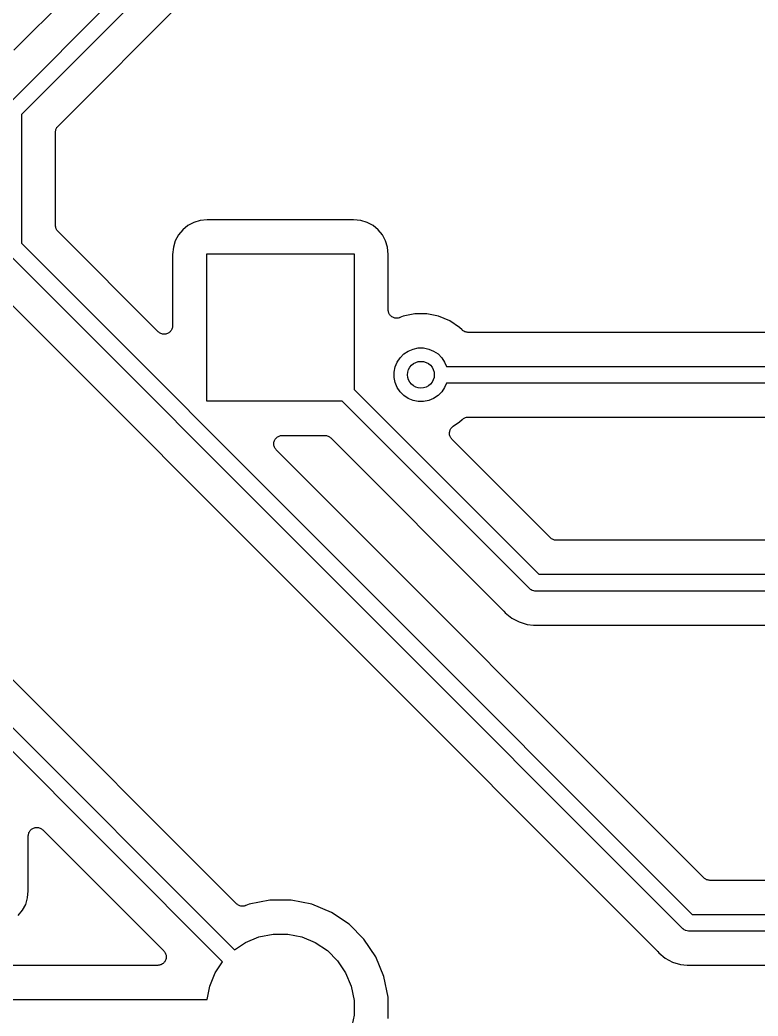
# Model space of a CAD drawing. Extents: x 19 to 115, y -142 to -17.
# Drawn here: x 26.59 to 37.62, y -96.64 to -81.76 of the extents above; entities that cross this region are included whole.
import ezdxf

# ---------------------------------------------------------------- set-up
doc = ezdxf.new("R2010")
doc.units = 0
doc.layers.add('BLACK', color=7, linetype='CONTINUOUS')

msp = doc.modelspace()

# ---------------------------------------------------------------- linework, layer by layer
at = {"layer": 'BLACK', "linetype": 'CONTINUOUS'}
for p, q in [((26.4075, -83.0257), (31.7103, -77.7229)), ((31.8871, -77.8997), (26.61, -83.1768)), ((27.1552, -83.35), (31.9313, -78.5739)), ((29.91, -78.8048), (26.497, -82.2178)), ((26.61, -83.1768), (26.61, -83.2739)), ((26.61, -83.2739), (26.6106, -83.28)), ((26.6106, -83.28), (26.61, -83.2861)), ((26.61, -83.2861), (26.61, -85.0982)), ((27.118, -83.438), (27.1193, -83.4264)), ((27.118, -83.4393), (27.118, -83.438)), ((27.118, -83.4394), (27.118, -83.4393)), ((27.118, -83.4398), (27.118, -83.4394)), ((27.118, -83.4394), (27.118, -83.4394)), ((27.118, -84.8352), (27.118, -83.4398)), ((27.1193, -83.4264), (27.1205, -83.4147)), ((27.1205, -83.4147), (27.1207, -83.4141)), ((27.1207, -83.4141), (27.1208, -83.4134)), ((27.1208, -83.4134), (27.1243, -83.4022)), ((27.1243, -83.4022), (27.1278, -83.391)), ((27.1278, -83.391), (27.1281, -83.3904)), ((27.1281, -83.3904), (27.1283, -83.3898)), ((27.1283, -83.3898), (27.1339, -83.3795)), ((27.1339, -83.3795), (27.1395, -83.3692)), ((27.1395, -83.3692), (27.1399, -83.3686)), ((27.1399, -83.3686), (27.1402, -83.368)), ((27.1402, -83.368), (27.1477, -83.3591)), ((27.1477, -83.3591), (27.1552, -83.35)), ((29.1847, -84.7884), (29.0964, -84.8356)), ((29.2804, -84.7594), (29.1847, -84.7884)), ((29.3862, -84.7489), (29.2804, -84.7594)), ((31.5738, -84.7489), (29.3862, -84.7489)), ((31.6796, -84.7593), (31.5738, -84.7489)), ((31.7753, -84.7884), (31.6796, -84.7593)), ((31.8636, -84.8356), (31.7753, -84.7884)), ((27.1191, -84.8469), (27.118, -84.8352)), ((27.1202, -84.8586), (27.1191, -84.8469)), ((27.1204, -84.8592), (27.1202, -84.8586)), ((27.1204, -84.8599), (27.1204, -84.8592)), ((27.1238, -84.8711), (27.1204, -84.8599)), ((27.1271, -84.8824), (27.1238, -84.8711)), ((27.1274, -84.883), (27.1271, -84.8824)), ((27.1276, -84.8836), (27.1274, -84.883)), ((27.1331, -84.8939), (27.1276, -84.8836)), ((27.1385, -84.9044), (27.1331, -84.8939)), ((27.1389, -84.9049), (27.1385, -84.9044)), ((27.1392, -84.9055), (27.1389, -84.9049)), ((27.1466, -84.9146), (27.1392, -84.9055)), ((27.154, -84.9237), (27.1466, -84.9146)), ((27.1549, -84.9247), (27.154, -84.9237)), ((27.1552, -84.925), (27.1549, -84.9247)), ((27.1549, -84.9247), (27.1549, -84.9247)), ((27.1549, -84.9247), (27.1549, -84.9247)), ((28.6521, -86.4219), (27.1552, -84.925)), ((29.0191, -84.8991), (28.9556, -84.9764)), ((29.0964, -84.8356), (29.0191, -84.8991)), ((31.9409, -84.8991), (31.8636, -84.8356)), ((32.0044, -84.9764), (31.9409, -84.8991)), ((26.61, -85.0982), (36.6368, -95.125)), ((28.9084, -85.0647), (28.8793, -85.1604)), ((28.9556, -84.9764), (28.9084, -85.0647)), ((32.0516, -85.0647), (32.0044, -84.9764)), ((32.0806, -85.1604), (32.0516, -85.0647)), ((36.4923, -95.334), (26.401, -85.2427)), ((28.8793, -85.1604), (28.8689, -85.2662)), ((32.0911, -85.2662), (32.0806, -85.1604)), ((28.8689, -85.2662), (28.8689, -86.3321)), ((29.38, -87.46), (29.38, -85.26)), ((29.38, -85.26), (31.58, -85.26)), ((31.58, -85.26), (31.58, -87.2832)), ((32.0911, -86.0944), (32.0911, -85.2662)), ((26.2098, -85.77), (36.111, -95.6712)), ((32.0922, -86.1064), (32.0911, -86.0944)), ((32.0934, -86.1184), (32.0922, -86.1064)), ((32.0935, -86.1187), (32.0934, -86.1184)), ((32.0935, -86.1191), (32.0935, -86.1187)), ((32.097, -86.1306), (32.0935, -86.1191)), ((32.1004, -86.1422), (32.097, -86.1306)), ((32.1006, -86.1425), (32.1004, -86.1422)), ((32.1007, -86.1428), (32.1006, -86.1425)), ((32.1064, -86.1535), (32.1007, -86.1428)), ((32.1119, -86.1641), (32.1064, -86.1535)), ((32.1121, -86.1644), (32.1119, -86.1641)), ((32.1123, -86.1647), (32.1121, -86.1644)), ((32.12, -86.1741), (32.1123, -86.1647)), ((32.1275, -86.1834), (32.12, -86.1741)), ((32.1277, -86.1836), (32.1275, -86.1834)), ((32.128, -86.1839), (32.1277, -86.1836)), ((32.1372, -86.1915), (32.128, -86.1839)), ((32.1465, -86.1993), (32.1372, -86.1915)), ((32.1468, -86.1995), (32.1465, -86.1993)), ((32.1471, -86.1997), (32.1468, -86.1995)), ((32.1576, -86.2054), (32.1471, -86.1997)), ((32.1682, -86.2112), (32.1576, -86.2054)), ((32.1686, -86.2113), (32.1682, -86.2112)), ((32.1689, -86.2115), (32.1686, -86.2113)), ((32.1805, -86.2151), (32.1689, -86.2115)), ((32.1919, -86.2187), (32.1805, -86.2151)), ((32.1922, -86.2187), (32.1919, -86.2187)), ((32.1925, -86.2188), (32.1922, -86.2187)), ((32.2046, -86.2201), (32.1925, -86.2188)), ((32.2165, -86.2214), (32.2046, -86.2201)), ((32.2169, -86.2214), (32.2165, -86.2214)), ((32.2172, -86.2214), (32.2169, -86.2214)), ((32.2291, -86.2203), (32.2172, -86.2214)), ((32.2412, -86.2193), (32.2291, -86.2203)), ((32.2415, -86.2192), (32.2412, -86.2193)), ((32.2419, -86.2191), (32.2415, -86.2192)), ((32.2533, -86.2158), (32.2419, -86.2191)), ((32.265, -86.2124), (32.2533, -86.2158)), ((32.2656, -86.2121), (32.265, -86.2124)), ((32.2657, -86.2121), (32.2656, -86.2121)), ((32.2656, -86.2121), (32.2656, -86.2121)), ((32.2667, -86.2117), (32.2657, -86.2121)), ((32.3154, -86.1916), (32.2667, -86.2117)), ((32.4908, -86.1567), (32.3154, -86.1916)), ((32.6696, -86.1567), (32.4908, -86.1567)), ((32.8451, -86.1916), (32.6696, -86.1567)), ((33.0103, -86.26), (32.8451, -86.1916)), ((33.159, -86.3594), (33.0103, -86.26)), ((28.6615, -86.4296), (28.6521, -86.4219)), ((28.6709, -86.4374), (28.6615, -86.4296)), ((28.6711, -86.4375), (28.6709, -86.4374)), ((28.6713, -86.4377), (28.6711, -86.4375)), ((28.6819, -86.4434), (28.6713, -86.4377)), ((28.6927, -86.4492), (28.6819, -86.4434)), ((28.6929, -86.4493), (28.6927, -86.4492)), ((28.6931, -86.4494), (28.6929, -86.4493)), ((28.7046, -86.4529), (28.6931, -86.4494)), ((28.7895, -86.4499), (28.7778, -86.4533)), ((28.7897, -86.4498), (28.7895, -86.4499)), ((28.7899, -86.4497), (28.7897, -86.4498)), ((28.8006, -86.4441), (28.7899, -86.4497)), ((28.8115, -86.4384), (28.8006, -86.4441)), ((28.8116, -86.4383), (28.8115, -86.4384)), ((28.8118, -86.4382), (28.8116, -86.4383)), ((28.8212, -86.4306), (28.8118, -86.4382)), ((28.8308, -86.4229), (28.8212, -86.4306)), ((28.8309, -86.4227), (28.8308, -86.4229)), ((28.8311, -86.4226), (28.8309, -86.4227)), ((28.8388, -86.4134), (28.8311, -86.4226)), ((28.8467, -86.4039), (28.8388, -86.4134)), ((28.8468, -86.4037), (28.8467, -86.4039)), ((28.847, -86.4035), (28.8468, -86.4037)), ((28.8527, -86.393), (28.847, -86.4035)), ((28.8587, -86.3822), (28.8527, -86.393)), ((28.8588, -86.3818), (28.8587, -86.3819)), ((28.8587, -86.3819), (28.8587, -86.3822)), ((28.8625, -86.3702), (28.8588, -86.3818)), ((28.8662, -86.3585), (28.8625, -86.3702)), ((28.8675, -86.3461), (28.8662, -86.3581)), ((28.8662, -86.3581), (28.8662, -86.3583)), ((28.8662, -86.3583), (28.8662, -86.3585)), ((28.8689, -86.3339), (28.8675, -86.3461)), ((28.8689, -86.3321), (28.8689, -86.3334)), ((28.8689, -86.3334), (28.8689, -86.3335)), ((28.8689, -86.3335), (28.8689, -86.3335)), ((28.8689, -86.3335), (28.8689, -86.3339)), ((33.1941, -86.3945), (33.159, -86.3594)), ((33.2032, -86.4019), (33.1941, -86.3945)), ((33.2122, -86.4094), (33.2032, -86.4019)), ((33.2128, -86.4098), (33.2122, -86.4094)), ((33.2133, -86.4102), (33.2128, -86.4098)), ((33.2236, -86.4157), (33.2133, -86.4102)), ((33.2339, -86.4214), (33.2236, -86.4157)), ((33.2345, -86.4216), (33.2339, -86.4214)), ((33.2351, -86.4219), (33.2345, -86.4216)), ((33.2463, -86.4253), (33.2351, -86.4219)), ((33.2575, -86.4289), (33.2463, -86.4253)), ((33.2582, -86.429), (33.2575, -86.4289)), ((33.2588, -86.4292), (33.2582, -86.429)), ((33.2704, -86.4303), (33.2588, -86.4292)), ((33.2822, -86.4316), (33.2704, -86.4303)), ((33.2835, -86.4317), (33.2822, -86.4316)), ((33.2839, -86.4317), (33.2835, -86.4317)), ((33.2835, -86.4317), (33.2835, -86.4317)), ((33.2835, -86.4317), (33.2835, -86.4317)), ((46.5941, -86.4317), (33.2839, -86.4317)), ((28.7164, -86.4565), (28.7046, -86.4529)), ((28.7166, -86.4566), (28.7164, -86.4565)), ((28.7168, -86.4566), (28.7166, -86.4566)), ((28.7288, -86.4578), (28.7168, -86.4566)), ((28.741, -86.4591), (28.7288, -86.4578)), ((28.7413, -86.4591), (28.741, -86.4591)), ((28.7415, -86.4591), (28.7413, -86.4591)), ((28.7536, -86.458), (28.7415, -86.4591)), ((28.7657, -86.4569), (28.7536, -86.458)), ((28.7659, -86.4568), (28.7657, -86.4569)), ((28.7662, -86.4568), (28.7659, -86.4568)), ((28.7778, -86.4533), (28.7662, -86.4568)), ((32.3252, -86.754), (32.3907, -86.7102)), ((32.3907, -86.7102), (32.4635, -86.68)), ((32.4635, -86.68), (32.5408, -86.6647)), ((32.5408, -86.6647), (32.6196, -86.6647)), ((32.6196, -86.6647), (32.6969, -86.68)), ((32.6969, -86.68), (32.7697, -86.7102)), ((32.7697, -86.7102), (32.8352, -86.754)), ((32.1956, -86.948), (32.2257, -86.8752)), ((32.2257, -86.8752), (32.2695, -86.8097)), ((32.2695, -86.8097), (32.3252, -86.754)), ((32.8352, -86.754), (32.8909, -86.8097)), ((32.8909, -86.8097), (32.9347, -86.8752)), ((32.9347, -86.8752), (32.9614, -86.9397)), ((32.1802, -87.0253), (32.1956, -86.948)), ((32.1802, -87.1041), (32.1802, -87.0253)), ((32.9614, -86.9397), (46.8572, -86.9397)), ((32.1956, -87.1813), (32.1802, -87.1041)), ((32.2257, -87.2541), (32.1956, -87.1813)), ((32.9614, -87.1897), (32.9347, -87.2541)), ((46.9028, -87.1897), (32.9614, -87.1897)), ((31.58, -87.2832), (34.3418, -90.045)), ((32.2695, -87.3196), (32.2257, -87.2541)), ((32.3252, -87.3754), (32.2695, -87.3196)), ((32.8909, -87.3196), (32.8352, -87.3754)), ((32.9347, -87.2541), (32.8909, -87.3196)), ((31.4032, -87.46), (29.38, -87.46)), ((34.1973, -90.2541), (31.4032, -87.46)), ((32.3907, -87.4191), (32.3252, -87.3754)), ((32.4635, -87.4493), (32.3907, -87.4191)), ((32.5408, -87.4647), (32.4635, -87.4493)), ((32.6196, -87.4647), (32.5408, -87.4647)), ((32.6969, -87.4493), (32.6196, -87.4647)), ((32.7697, -87.4191), (32.6969, -87.4493)), ((32.8352, -87.3754), (32.7697, -87.4191)), ((33.0636, -87.8337), (33.159, -87.77)), ((33.159, -87.77), (33.1941, -87.7349)), ((33.1941, -87.7349), (33.1944, -87.7346)), ((33.1944, -87.7346), (33.1944, -87.7345)), ((33.1944, -87.7345), (33.1945, -87.7345)), ((33.1945, -87.7345), (33.1954, -87.7336)), ((33.1954, -87.7336), (33.2046, -87.7263)), ((33.2046, -87.7263), (33.2136, -87.7189)), ((33.2136, -87.7189), (33.2142, -87.7186)), ((33.2142, -87.7186), (33.2148, -87.7181)), ((33.2148, -87.7181), (33.2252, -87.7127)), ((33.2252, -87.7127), (33.2355, -87.7072)), ((33.2355, -87.7072), (33.2362, -87.7071)), ((33.2362, -87.7071), (33.2368, -87.7067)), ((33.2368, -87.7067), (33.248, -87.7035)), ((33.248, -87.7035), (33.2593, -87.7001)), ((33.2593, -87.7001), (33.2599, -87.7)), ((33.2599, -87.7), (33.2606, -87.6998)), ((33.2606, -87.6998), (33.2722, -87.6988)), ((33.2722, -87.6988), (33.2839, -87.6977)), ((33.2839, -87.6977), (46.8716, -87.6977)), ((33.0071, -87.938), (33.0084, -87.926)), ((33.0072, -87.9384), (33.0071, -87.938)), ((33.0084, -87.926), (33.0097, -87.9141)), ((33.0097, -87.9141), (33.0098, -87.9137)), ((33.0098, -87.9134), (33.0135, -87.9017)), ((33.0098, -87.9137), (33.0098, -87.9134)), ((33.0135, -87.9017), (33.0169, -87.8904)), ((33.0169, -87.8904), (33.0171, -87.8901)), ((33.0171, -87.8901), (33.0172, -87.8897)), ((33.0172, -87.8897), (33.023, -87.8792)), ((33.023, -87.8792), (33.0287, -87.8686)), ((33.0287, -87.8686), (33.0289, -87.8683)), ((33.0289, -87.8683), (33.0291, -87.8679)), ((33.0291, -87.8679), (33.0368, -87.8587)), ((33.0368, -87.8587), (33.0444, -87.8494)), ((33.0444, -87.8494), (33.0447, -87.8492)), ((33.0447, -87.8492), (33.045, -87.8489)), ((33.045, -87.8489), (33.0543, -87.8413)), ((33.0543, -87.8413), (33.0636, -87.8337)), ((30.3809, -88.0967), (30.3822, -88.0847)), ((30.3822, -88.0847), (30.3835, -88.0725)), ((30.3835, -88.0723), (30.3836, -88.0721)), ((30.3835, -88.0725), (30.3835, -88.0723)), ((30.3836, -88.0721), (30.3872, -88.0605)), ((30.3872, -88.0605), (30.3908, -88.0489)), ((30.3908, -88.0489), (30.3909, -88.0487)), ((30.3909, -88.0487), (30.391, -88.0484)), ((30.391, -88.0484), (30.3968, -88.0378)), ((30.3968, -88.0378), (30.4026, -88.0271)), ((30.4026, -88.0271), (30.4027, -88.0269)), ((30.4027, -88.0269), (30.4028, -88.0267)), ((30.4028, -88.0267), (30.4106, -88.0173)), ((30.4106, -88.0173), (30.4184, -88.008)), ((30.4184, -88.008), (30.4186, -88.0078)), ((30.4186, -88.0078), (30.4187, -88.0076)), ((30.4187, -88.0076), (30.4282, -87.9999)), ((30.4282, -87.9999), (30.4376, -87.9923)), ((30.4376, -87.9923), (30.4378, -87.9922)), ((30.4378, -87.9922), (30.438, -87.992)), ((30.438, -87.992), (30.4487, -87.9864)), ((30.4487, -87.9864), (30.4595, -87.9807)), ((30.4595, -87.9807), (30.4597, -87.9806)), ((30.4597, -87.9806), (30.4599, -87.9805)), ((30.4599, -87.9805), (30.4715, -87.977)), ((30.4715, -87.977), (30.4832, -87.9735)), ((30.4832, -87.9735), (30.4834, -87.9735)), ((30.4834, -87.9735), (30.4836, -87.9734)), ((30.4836, -87.9734), (30.4957, -87.9723)), ((30.4957, -87.9723), (30.5079, -87.9711)), ((30.5079, -87.9711), (31.1433, -87.9711)), ((31.1433, -87.9711), (31.1437, -87.9711)), ((31.1437, -87.9711), (31.1437, -87.9711)), ((31.1437, -87.9711), (31.1437, -87.9711)), ((31.1437, -87.9711), (31.145, -87.9711)), ((31.145, -87.9711), (31.1567, -87.9724)), ((31.1567, -87.9724), (31.1684, -87.9736)), ((31.1684, -87.9736), (31.169, -87.9738)), ((31.169, -87.9738), (31.1697, -87.9738)), ((31.1697, -87.9738), (31.1809, -87.9774)), ((31.1809, -87.9774), (31.1921, -87.9808)), ((31.1921, -87.9808), (31.1927, -87.9811)), ((31.1927, -87.9811), (31.1933, -87.9813)), ((31.1933, -87.9813), (31.2036, -87.987)), ((31.2036, -87.987), (31.2139, -87.9925)), ((31.2139, -87.9925), (31.2144, -87.993)), ((31.2144, -87.993), (31.215, -87.9933)), ((31.215, -87.9933), (31.224, -88.0008)), ((31.224, -88.0008), (31.2331, -88.0083)), ((31.2331, -88.0083), (33.816, -90.5912)), ((33.0071, -87.9388), (33.0072, -87.9384)), ((33.0083, -87.9508), (33.0071, -87.9388)), ((33.0093, -87.9627), (33.0083, -87.9508)), ((33.0094, -87.9631), (33.0093, -87.9627)), ((33.0094, -87.9635), (33.0094, -87.9631)), ((33.0129, -87.975), (33.0094, -87.9635)), ((33.0162, -87.9865), (33.0129, -87.975)), ((33.0164, -87.9868), (33.0162, -87.9865)), ((33.0165, -87.9872), (33.0164, -87.9868)), ((33.0221, -87.9979), (33.0165, -87.9872)), ((33.0276, -88.0085), (33.0221, -87.9979)), ((33.0279, -88.0088), (33.0276, -88.0085)), ((33.028, -88.0091), (33.0279, -88.0088)), ((33.0355, -88.0184), (33.028, -88.0091)), ((33.0431, -88.0279), (33.0355, -88.0184)), ((33.0436, -88.0284), (33.0431, -88.0279)), ((33.0443, -88.0291), (33.0436, -88.0284)), ((33.0436, -88.0284), (33.0436, -88.0284)), ((33.0436, -88.0284), (33.0436, -88.0284)), ((34.515, -89.4998), (33.0443, -88.0291)), ((30.3809, -88.097), (30.3809, -88.0967)), ((30.3809, -88.0972), (30.3809, -88.097)), ((30.382, -88.1092), (30.3809, -88.0972)), ((30.383, -88.1214), (30.382, -88.1092)), ((30.3831, -88.1217), (30.383, -88.1214)), ((30.3831, -88.1219), (30.3831, -88.1217)), ((30.3865, -88.1334), (30.3831, -88.1219)), ((30.39, -88.1452), (30.3865, -88.1334)), ((30.3901, -88.1454), (30.39, -88.1452)), ((30.3901, -88.1456), (30.3901, -88.1454)), ((30.3958, -88.1564), (30.3901, -88.1456)), ((30.4014, -88.1672), (30.3958, -88.1564)), ((30.4015, -88.1674), (30.4014, -88.1672)), ((30.4016, -88.1676), (30.4015, -88.1674)), ((30.4092, -88.1771), (30.4016, -88.1676)), ((30.4168, -88.1866), (30.4092, -88.1771)), ((30.4171, -88.1869), (30.4168, -88.1866)), ((30.4181, -88.1879), (30.4171, -88.1869)), ((30.4171, -88.1869), (30.4171, -88.1869)), ((30.4171, -88.1869), (30.4171, -88.1869)), ((36.81, -94.5798), (30.4181, -88.1879)), ((34.524, -89.5072), (34.515, -89.4998)), ((34.5331, -89.5148), (34.524, -89.5072)), ((34.5336, -89.5151), (34.5331, -89.5148)), ((34.5342, -89.5155), (34.5336, -89.5151)), ((34.5445, -89.5211), (34.5342, -89.5155)), ((34.5548, -89.5267), (34.5445, -89.5211)), ((34.5554, -89.5269), (34.5548, -89.5267)), ((34.556, -89.5272), (34.5554, -89.5269)), ((34.5671, -89.5307), (34.556, -89.5272)), ((34.5784, -89.5342), (34.5671, -89.5307)), ((34.5791, -89.5343), (34.5784, -89.5342)), ((34.5797, -89.5345), (34.5791, -89.5343)), ((34.5913, -89.5357), (34.5797, -89.5345)), ((34.603, -89.537), (34.5913, -89.5357)), ((34.6043, -89.537), (34.603, -89.537)), ((34.6044, -89.537), (34.6043, -89.537)), ((34.6048, -89.537), (34.6044, -89.537)), ((34.6044, -89.537), (34.6044, -89.537)), ((39.5083, -89.537), (34.6048, -89.537)), ((34.3418, -90.045), (40.1464, -90.045)), ((34.2012, -90.2588), (34.1973, -90.2541)), ((34.2059, -90.2627), (34.2012, -90.2588)), ((34.2202, -90.2744), (34.2059, -90.2627)), ((34.2271, -90.2781), (34.2202, -90.2744)), ((34.2419, -90.286), (34.2271, -90.2781)), ((34.2655, -90.2932), (34.2419, -90.286)), ((34.2839, -90.295), (34.2655, -90.2932)), ((34.29, -90.2956), (34.2839, -90.295)), ((34.2839, -90.295), (34.2839, -90.295)), ((34.2961, -90.295), (34.29, -90.2956)), ((40.1464, -90.295), (34.2961, -90.295)), ((33.816, -90.5912), (33.8172, -90.5925)), ((33.8172, -90.5925), (33.8206, -90.5967)), ((33.8206, -90.5967), (33.8244, -90.6004)), ((33.8244, -90.6004), (33.8402, -90.6198)), ((33.8402, -90.6198), (33.9366, -90.6989)), ((33.9366, -90.6989), (34.0466, -90.7576)), ((34.0466, -90.7576), (34.1659, -90.7938)), ((34.1659, -90.7938), (34.2651, -90.8036)), ((34.2651, -90.8036), (34.2651, -90.8036)), ((34.2651, -90.8036), (34.29, -90.8061)), ((34.29, -90.8061), (34.3149, -90.8036)), ((34.3149, -90.8036), (34.3166, -90.8034)), ((34.3166, -90.8034), (34.322, -90.8035)), ((34.322, -90.8035), (34.3273, -90.803)), ((34.3273, -90.803), (39.5083, -90.803)), ((29.8223, -94.9671), (26.0302, -91.175)), ((25.485, -91.3482), (29.7929, -95.6561)), ((29.6161, -95.8329), (25.276, -91.4927)), ((26.7273, -93.892), (26.733, -93.8815)), ((26.733, -93.8815), (26.7332, -93.8813)), ((26.7332, -93.8813), (26.7333, -93.8811)), ((26.7333, -93.8811), (26.7411, -93.8719)), ((26.7411, -93.8719), (26.7489, -93.8624)), ((26.7489, -93.8624), (26.7491, -93.8623)), ((26.7491, -93.8623), (26.7492, -93.8621)), ((26.7492, -93.8621), (26.7587, -93.8545)), ((26.7587, -93.8545), (26.7682, -93.8468)), ((26.7682, -93.8468), (26.7684, -93.8467)), ((26.7684, -93.8467), (26.7685, -93.8466)), ((26.7685, -93.8466), (26.7793, -93.841)), ((26.7793, -93.841), (26.7901, -93.8353)), ((26.7901, -93.8353), (26.7903, -93.8352)), ((26.7903, -93.8352), (26.7905, -93.8351)), ((26.7905, -93.8351), (26.8022, -93.8317)), ((26.8022, -93.8317), (26.8138, -93.8282)), ((26.8138, -93.8282), (26.8141, -93.8282)), ((26.8141, -93.8282), (26.8143, -93.8281)), ((26.8143, -93.8281), (26.8264, -93.827)), ((26.8264, -93.827), (26.8385, -93.8259)), ((26.8385, -93.8259), (26.8387, -93.8259)), ((26.8387, -93.8259), (26.839, -93.8259)), ((26.839, -93.8259), (26.851, -93.8271)), ((26.851, -93.8271), (26.8632, -93.8284)), ((26.8632, -93.8284), (26.8634, -93.8284)), ((26.8634, -93.8284), (26.8636, -93.8285)), ((26.8636, -93.8285), (26.8753, -93.8321)), ((26.8753, -93.8321), (26.8869, -93.8356)), ((26.8869, -93.8356), (26.8871, -93.8357)), ((26.8871, -93.8357), (26.8873, -93.8358)), ((26.8873, -93.8358), (26.8981, -93.8417)), ((26.8981, -93.8417), (26.9087, -93.8473)), ((26.9087, -93.8473), (26.9089, -93.8475)), ((26.9089, -93.8475), (26.9091, -93.8476)), ((26.9091, -93.8476), (26.9184, -93.8553)), ((26.9184, -93.8553), (26.9279, -93.8631)), ((26.9279, -93.8631), (28.735, -95.6702)), ((26.7111, -93.9511), (26.7125, -93.9389)), ((26.7111, -93.9515), (26.7111, -93.9511)), ((26.7111, -93.9516), (26.7111, -93.9515)), ((26.7111, -93.9515), (26.7111, -93.9515)), ((26.7111, -93.9529), (26.7111, -93.9516)), ((26.7111, -94.7738), (26.7111, -93.9529)), ((26.7125, -93.9389), (26.7138, -93.9269)), ((26.7138, -93.9265), (26.7175, -93.9148)), ((26.7138, -93.9267), (26.7138, -93.9265)), ((26.7138, -93.9269), (26.7138, -93.9267)), ((26.7175, -93.9148), (26.7212, -93.9033)), ((26.7212, -93.9033), (26.7213, -93.9031)), ((26.7213, -93.9028), (26.7273, -93.892)), ((26.7213, -93.9031), (26.7213, -93.9028)), ((36.8191, -94.5873), (36.81, -94.5798)), ((36.828, -94.5948), (36.8191, -94.5873)), ((36.8286, -94.5951), (36.828, -94.5948)), ((36.8292, -94.5955), (36.8286, -94.5951)), ((36.8395, -94.6011), (36.8292, -94.5955)), ((36.8498, -94.6067), (36.8395, -94.6011)), ((36.8504, -94.6069), (36.8498, -94.6067)), ((36.851, -94.6072), (36.8504, -94.6069)), ((36.8622, -94.6107), (36.851, -94.6072)), ((36.8734, -94.6142), (36.8622, -94.6107)), ((36.8741, -94.6143), (36.8734, -94.6142)), ((36.8747, -94.6145), (36.8741, -94.6143)), ((36.8864, -94.6157), (36.8747, -94.6145)), ((36.898, -94.617), (36.8864, -94.6157)), ((36.8993, -94.617), (36.898, -94.617)), ((36.8994, -94.617), (36.8993, -94.617)), ((36.8998, -94.617), (36.8994, -94.617)), ((36.8994, -94.617), (36.8994, -94.617)), ((55.8427, -94.617), (36.8998, -94.617)), ((26.7006, -94.8796), (26.7111, -94.7738)), ((26.6716, -94.9753), (26.7006, -94.8796)), ((30.3216, -94.912), (30.011, -94.9738)), ((30.6384, -94.912), (30.3216, -94.912)), ((30.949, -94.9738), (30.6384, -94.912)), ((26.5609, -95.1409), (26.6244, -95.0636)), ((26.6244, -95.0636), (26.6716, -94.9753)), ((29.8314, -94.9746), (29.8223, -94.9671)), ((29.8405, -94.9822), (29.8314, -94.9746)), ((29.841, -94.9825), (29.8405, -94.9822)), ((29.8414, -94.9828), (29.841, -94.9825)), ((29.8518, -94.9884), (29.8414, -94.9828)), ((29.8623, -94.9941), (29.8518, -94.9884)), ((29.8628, -94.9943), (29.8623, -94.9941)), ((29.8633, -94.9945), (29.8628, -94.9943)), ((29.8746, -94.998), (29.8633, -94.9945)), ((29.8859, -95.0016), (29.8746, -94.998)), ((29.8865, -95.0016), (29.8859, -95.0016)), ((29.887, -95.0018), (29.8865, -95.0016)), ((29.8988, -95.003), (29.887, -95.0018)), ((29.9105, -95.0043), (29.8988, -95.003)), ((29.9111, -95.0042), (29.9105, -95.0043)), ((29.9116, -95.0043), (29.9111, -95.0042)), ((29.9234, -95.0032), (29.9116, -95.0043)), ((29.9352, -95.0022), (29.9234, -95.0032)), ((29.9358, -95.002), (29.9352, -95.0022)), ((29.9363, -95.002), (29.9358, -95.002)), ((29.9476, -94.9986), (29.9363, -95.002)), ((29.959, -94.9953), (29.9476, -94.9986)), ((29.9601, -94.9949), (29.959, -94.9953)), ((29.9607, -94.9946), (29.9601, -94.9949)), ((29.9601, -94.9949), (29.9601, -94.9949)), ((29.9601, -94.9949), (29.9601, -94.9949)), ((30.011, -94.9738), (29.9607, -94.9946)), ((31.2417, -95.095), (30.949, -94.9738)), ((31.505, -95.271), (31.2417, -95.095)), ((36.6368, -95.125), (55.8739, -95.125)), ((31.729, -95.495), (31.505, -95.271)), ((36.4962, -95.3388), (36.4923, -95.334)), ((36.5009, -95.3427), (36.4962, -95.3388)), ((36.5152, -95.3544), (36.5009, -95.3427)), ((36.5279, -95.3612), (36.5152, -95.3544)), ((36.5369, -95.366), (36.5279, -95.3612)), ((36.5605, -95.3732), (36.5369, -95.366)), ((36.5789, -95.375), (36.5605, -95.3732)), ((36.585, -95.3756), (36.5789, -95.375)), ((36.5789, -95.375), (36.5789, -95.375)), ((36.5911, -95.375), (36.585, -95.3756)), ((55.5782, -95.375), (36.5911, -95.375)), ((29.959, -95.5452), (30.1591, -95.4623)), ((30.1591, -95.4623), (30.3717, -95.42)), ((30.3717, -95.42), (30.5883, -95.42)), ((30.5883, -95.42), (30.8009, -95.4623)), ((30.8009, -95.4623), (31.001, -95.5452)), ((31.905, -95.7583), (31.729, -95.495)), ((28.735, -95.6702), (28.7359, -95.6711)), ((28.7359, -95.6711), (28.7359, -95.6711)), ((28.7359, -95.6711), (28.7359, -95.6712)), ((28.7359, -95.6712), (28.7362, -95.6715)), ((28.7362, -95.6715), (28.7438, -95.681)), ((29.7929, -95.6561), (29.959, -95.5452)), ((31.001, -95.5452), (31.1812, -95.6656)), ((31.1812, -95.6656), (31.3344, -95.8188)), ((36.111, -95.6712), (36.1122, -95.6725)), ((36.1122, -95.6725), (36.1156, -95.6767)), ((28.7438, -95.681), (28.7515, -95.6905)), ((28.7563, -95.8202), (28.7505, -95.831)), ((28.7515, -95.6905), (28.7516, -95.6907)), ((28.7516, -95.6907), (28.7517, -95.6908)), ((28.7517, -95.6908), (28.7573, -95.7016)), ((28.7621, -95.8096), (28.7563, -95.8202)), ((28.7573, -95.7016), (28.763, -95.7124)), ((28.7622, -95.8094), (28.7621, -95.8096)), ((28.7623, -95.8092), (28.7622, -95.8094)), ((28.7659, -95.7975), (28.7623, -95.8092)), ((28.763, -95.7124), (28.763, -95.7126)), ((28.763, -95.7126), (28.7631, -95.7128)), ((28.7631, -95.7128), (28.7666, -95.7247)), ((28.7695, -95.786), (28.7659, -95.7975)), ((28.7666, -95.7247), (28.7699, -95.7362)), ((28.7696, -95.7855), (28.7695, -95.7857)), ((28.7695, -95.7857), (28.7695, -95.786)), ((28.7709, -95.7734), (28.7696, -95.7855)), ((28.7699, -95.7362), (28.77, -95.7364)), ((28.77, -95.7364), (28.77, -95.7366)), ((28.77, -95.7366), (28.7711, -95.7488)), ((28.7722, -95.7613), (28.7709, -95.7734)), ((28.7711, -95.7488), (28.7722, -95.7609)), ((28.7722, -95.7609), (28.7722, -95.7611)), ((28.7722, -95.7611), (28.7722, -95.7613)), ((31.3344, -95.8188), (31.4548, -95.999)), ((32.0262, -96.051), (31.905, -95.7583)), ((36.1156, -95.6767), (36.1194, -95.6804)), ((36.1194, -95.6804), (36.1352, -95.6998)), ((36.1352, -95.6998), (36.2316, -95.7789)), ((36.2316, -95.7789), (36.3416, -95.8376)), ((28.6452, -95.887), (24.0898, -95.887)), ((28.6574, -95.8858), (28.6452, -95.887)), ((28.6694, -95.8847), (28.6574, -95.8858)), ((28.6696, -95.8846), (28.6694, -95.8847)), ((28.6699, -95.8846), (28.6696, -95.8846)), ((28.6816, -95.881), (28.6699, -95.8846)), ((28.6932, -95.8776), (28.6816, -95.881)), ((28.6934, -95.8775), (28.6932, -95.8776)), ((28.6936, -95.8774), (28.6934, -95.8775)), ((28.7043, -95.8717), (28.6936, -95.8774)), ((28.7151, -95.866), (28.7043, -95.8717)), ((28.7153, -95.8659), (28.7151, -95.866)), ((28.7155, -95.8658), (28.7153, -95.8659)), ((28.7249, -95.8581), (28.7155, -95.8658)), ((28.7344, -95.8504), (28.7249, -95.8581)), ((28.7345, -95.8503), (28.7344, -95.8504)), ((28.7347, -95.8501), (28.7345, -95.8503)), ((28.7425, -95.8407), (28.7347, -95.8501)), ((28.7502, -95.8314), (28.7425, -95.8407)), ((28.7503, -95.8312), (28.7502, -95.8314)), ((28.7505, -95.831), (28.7503, -95.8312)), ((29.5052, -95.999), (29.6161, -95.8329)), ((36.3416, -95.8376), (36.4609, -95.8738)), ((36.4609, -95.8738), (36.5601, -95.8836)), ((36.5601, -95.8836), (36.5601, -95.8836)), ((36.5601, -95.8836), (36.585, -95.8861)), ((36.585, -95.8861), (36.6099, -95.8836)), ((36.6099, -95.8836), (36.6116, -95.8834)), ((36.6116, -95.8834), (36.617, -95.8835)), ((36.617, -95.8835), (36.6223, -95.883)), ((36.6223, -95.883), (49.7231, -95.883)), ((29.4223, -96.1991), (29.5052, -95.999)), ((31.4548, -95.999), (31.5377, -96.1991)), ((32.088, -96.3616), (32.0262, -96.051)), ((29.3833, -96.395), (29.4223, -96.1991)), ((31.5377, -96.1991), (31.58, -96.4117)), ((23.8268, -96.395), (28.8089, -96.395)), ((28.8089, -96.395), (28.815, -96.3944)), ((28.815, -96.3944), (28.8211, -96.395)), ((28.8211, -96.395), (29.3833, -96.395)), ((31.58, -96.4117), (31.58, -96.6283)), ((32.088, -96.6784), (32.088, -96.3616)), ((31.58, -96.6283), (31.5377, -96.8409))]:
    msp.add_line(p, q, dxfattribs=at)
at = {"layer": 'BLACK'}
msp.add_circle((32.5802, -87.0647), 0.2, dxfattribs=at)

doc.saveas('drawing.dxf')
